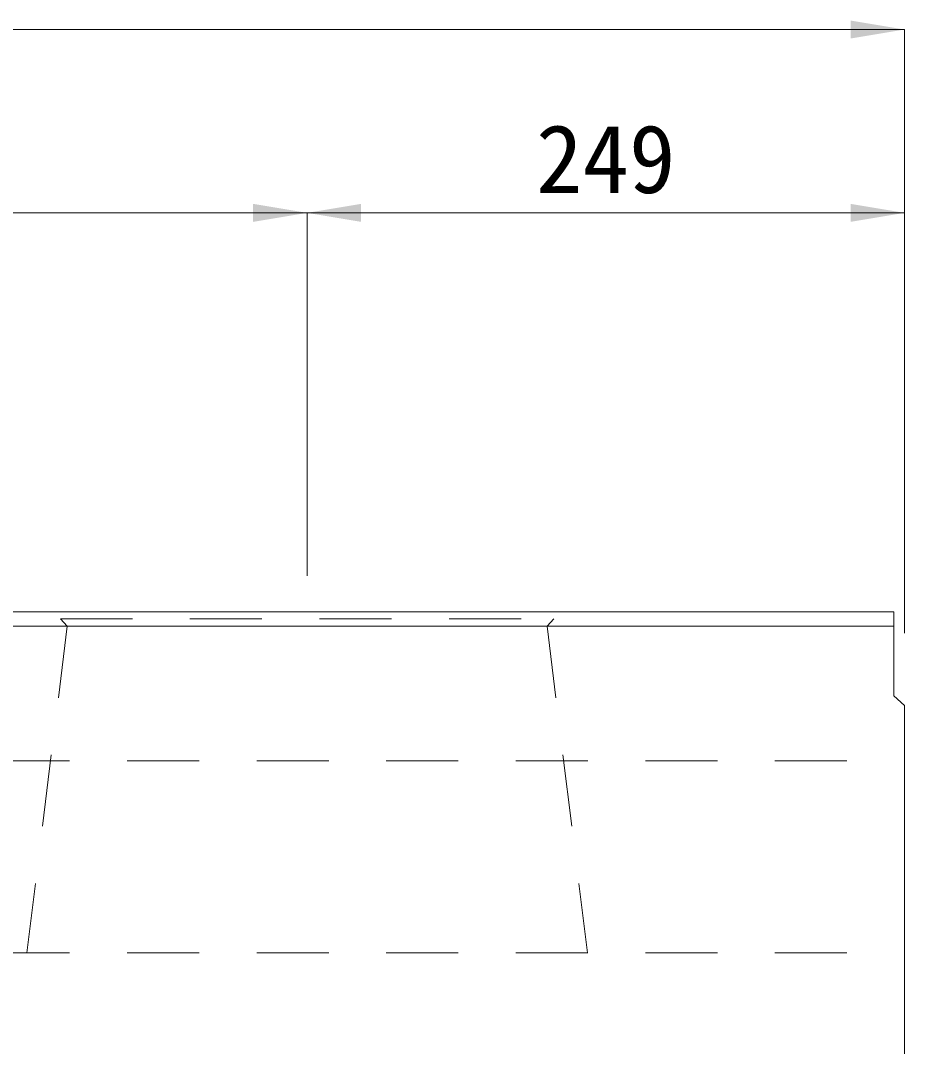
# Model space of a CAD drawing. Units: millimetres, scale not verified. Extents: x 289 to 42849, y -1182 to 27464.
# Drawn here: x 30967.9 to 31336.3, y 22124.7 to 22552.2 of the extents above; entities that cross this region are included whole.
import ezdxf
from ezdxf.enums import TextEntityAlignment as Align

# ---------------------------------------------------------------- set-up
doc = ezdxf.new("R2010")
doc.units = ezdxf.units.MM
doc.header["$LTSCALE"] = 40
doc.linetypes.add('USER2', pattern=[1.35, 0.75, -0.6])
doc.layers.add('側溝', color=7, linetype='Continuous', lineweight=5)
doc.layers.add('寸法線', color=7, linetype='Continuous', lineweight=9)
doc.styles.add('ＭＳ ゴシック', font='')
doc.styles.get('ＭＳ ゴシック').set_extended_font_data('MS Gothic')

# ---------------------------------------------------------------- blocks, each defined once
blk = doc.blocks.new('filled_arrow')
at = {"color": 0, "linetype": 'Continuous', "lineweight": -2}
blk.add_solid([(7.5, 1.25), (0, 0), (7.5, -1.25)], dxfattribs=at)

msp = doc.modelspace()

# ---------------------------------------------------------------- linework, layer by layer
at = {"layer": '側溝', "color": 2, "lineweight": 20}
for p, q in [((29342.83, 22305.82), (31331.82, 22305.82)), ((31331.82, 22305.82), (31331.82, 22270.82)), ((31336.32, 22266.81), (31331.82, 22270.82)), ((31336.32, 22266.81), (31336.32, 21813.68))]:
    msp.add_line(p, q, dxfattribs=at)
at = {"layer": '側溝'}
msp.add_line((30883.83, 22299.82), (31331.82, 22299.82), dxfattribs=at)
at = {"layer": '側溝', "linetype": 'USER2', "lineweight": 9}
for p, q in [((30987.33, 22299.77), (30970.47, 22163.68)), ((30984.51, 22302.83), (30987.33, 22299.77)), ((30984.51, 22302.83), (31190.15, 22302.83)), ((30987.33, 22299.77), (31187.33, 22299.77)), ((31190.15, 22302.83), (31187.33, 22299.77)), ((31187.33, 22299.77), (31204.18, 22163.68)), ((29338.33, 22243.68), (31336.32, 22243.68)), ((29338.33, 22163.68), (31336.32, 22163.68))]:
    msp.add_line(p, q, dxfattribs=at)
at = {"layer": '寸法線'}
for p, q in [((29338.33, 22548.42), (31336.32, 22548.42)), ((31336.32, 22296.82), (31336.32, 22548.42)), ((30587.33, 22472.02), (31087.32, 22472.02)), ((31087.32, 22472.02), (31336.32, 22472.02)), ((31087.32, 22320.82), (31087.32, 22472.02)), ((31087.32, 22320.82), (31087.32, 22472.02)), ((31336.32, 22296.82), (31336.32, 22472.02))]:
    msp.add_line(p, q, dxfattribs=at)

# ---------------------------------------------------------------- block references
at = {"layer": '寸法線', "xscale": 3, "yscale": 3, "rotation": 180}
for p in [(31336.32, 22548.42), (31087.32, 22472.02), (31336.32, 22472.02)]:
    msp.add_blockref('filled_arrow', p, dxfattribs=at)
at = {"layer": '寸法線', "xscale": 3, "yscale": 3}
msp.add_blockref('filled_arrow', (31087.32, 22472.02), dxfattribs=at)

# ---------------------------------------------------------------- texts
at = {"layer": '寸法線', "style": 'ＭＳ ゴシック'}
msp.add_text('249', height=28.48, dxfattribs=at).set_placement((31211.82, 22494.52), align=Align.MIDDLE_CENTER)

doc.saveas('drawing.dxf')
